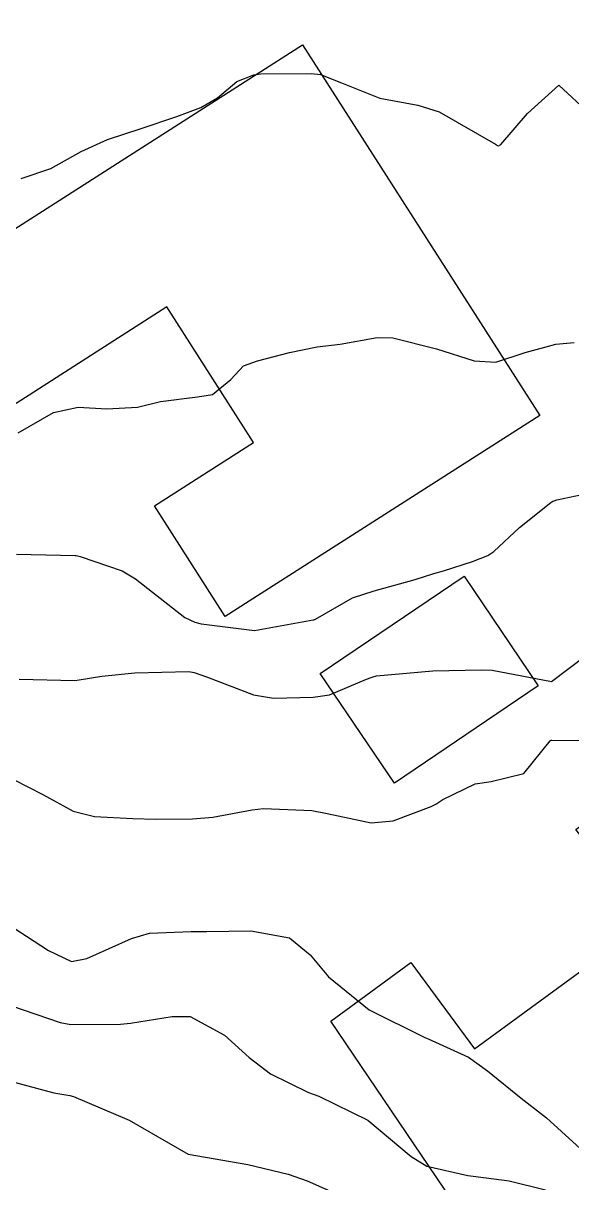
# Model space of a CAD drawing. Header units: metres. Extents: x 298520 to 308411, y 7433745 to 7450750.
# Drawn here: x 301715.21 to 301733.62, y 7442591.59 to 7442630.5 of the extents above; entities that cross this region are included whole.
import ezdxf

# ---------------------------------------------------------------- set-up
doc = ezdxf.new("R2010")
doc.units = ezdxf.units.M
doc.header["$LTSCALE"] = 10
doc.linetypes.add('DASHED', pattern=[0.75, 0.5, -0.25])
for name, color, linetype in [('Curvas de Nivel 1m', 11, 'Continuous'), ('Curvas de Nivel 5m', 15, 'Continuous'), ('Edificações', 30, 'Continuous'), ('Vias Secundárias', 230, 'DASHED')]:
    doc.layers.add(name, color=color, linetype=linetype)

msp = doc.modelspace()

# ---------------------------------------------------------------- linework, layer by layer
at = {"layer": 'Curvas de Nivel 1m', "flags": 128}
for points, elevation in [([(301715.15, 7442625.299), (301716.139, 7442625.634), (301717.159, 7442626.202), (301718.046, 7442626.597), (301719.167, 7442626.974), (301720.368, 7442627.371), (301721.174, 7442627.676), (301721.728, 7442628.003), (301722.385, 7442628.548), (301722.953, 7442628.776), (301723.187, 7442628.805), (301724.88, 7442628.822), (301725.187, 7442628.787), (301725.89, 7442628.503), (301727.178, 7442627.989), (301728.455, 7442627.75), (301729.174, 7442627.534), (301731.057, 7442626.441), (301731.122, 7442626.4), (301731.162, 7442626.393), (301731.234, 7442626.439), (301732.13, 7442627.473), (301733.183, 7442628.42), (301734.229, 7442627.46)], 699), ([(301714.994, 7442612.689), (301716.958, 7442612.646), (301716.993, 7442612.643), (301717.123, 7442612.608), (301718.53, 7442612.129), (301718.986, 7442611.863), (301720.641, 7442610.563), (301720.971, 7442610.408), (301721.182, 7442610.346), (301722.969, 7442610.122), (301724.944, 7442610.482), (301724.973, 7442610.486), (301724.99, 7442610.493), (301725.024, 7442610.509), (301726.258, 7442611.219), (301726.983, 7442611.454), (301728.36, 7442611.843), (301728.989, 7442612.035), (301729.313, 7442612.134), (301730.29, 7442612.447), (301730.799, 7442612.639), (301730.998, 7442612.781), (301731.86, 7442613.582), (301732.92, 7442614.421), (301732.982, 7442614.461), (301733.023, 7442614.478), (301733.112, 7442614.506), (301735.028, 7442614.917)], 701), ([(301715.081, 7442608.499), (301716.951, 7442608.452), (301717.091, 7442608.468), (301717.851, 7442608.597), (301718.954, 7442608.707), (301720.766, 7442608.751), (301720.954, 7442608.714), (301721.394, 7442608.556), (301722.944, 7442607.969), (301723.612, 7442607.861), (301724.944, 7442607.895), (301725.486, 7442607.963), (301726.727, 7442608.492), (301726.891, 7442608.554), (301726.954, 7442608.574), (301727.071, 7442608.605), (301728.956, 7442608.772), (301730.581, 7442608.811), (301730.948, 7442608.799), (301732.943, 7442608.42), (301734.083, 7442609.276)], 702), ([(301714.908, 7442605.119), (301715.869, 7442604.62), (301716.895, 7442604.064), (301717.606, 7442603.885), (301718.891, 7442603.818), (301719.669, 7442603.794), (301720.892, 7442603.807), (301721.579, 7442603.867), (301722.897, 7442604.113), (301723.281, 7442604.151), (301724.897, 7442604.084), (301725.413, 7442603.987), (301726.891, 7442603.678), (301727.628, 7442603.742), (301728.899, 7442604.218), (301729.059, 7442604.3), (301729.292, 7442604.456), (301730.376, 7442604.977), (301730.909, 7442605.062), (301732.008, 7442605.333), (301732.892, 7442606.42), (301732.906, 7442606.437), (301732.923, 7442606.442), (301732.947, 7442606.443), (301734.923, 7442606.423)], 703), ([(301714.848, 7442600.186), (301716.068, 7442599.39), (301716.837, 7442599.019), (301717.351, 7442599.116), (301718.845, 7442599.792), (301719.447, 7442599.973), (301720.848, 7442600.032), (301721.376, 7442600.026), (301722.848, 7442600.053), (301724.143, 7442599.818), (301724.84, 7442599.246), (301725.451, 7442598.504), (301726.817, 7442597.397), (301728.693, 7442596.471), (301728.802, 7442596.427), (301730.153, 7442595.806), (301730.792, 7442595.355), (301731.925, 7442594.429), (301732.773, 7442593.773), (301734.283, 7442592.397)], 704), ([(301714.787, 7442595.001), (301716.241, 7442594.615), (301716.782, 7442594.524), (301716.897, 7442594.492), (301718.77, 7442593.701), (301720.753, 7442592.56), (301722.75, 7442592.207), (301724.107, 7442591.88), (301724.744, 7442591.658), (301726.227, 7442591.006)], 706)]:
    msp.add_lwpolyline(points, dxfattribs=dict(at, elevation=elevation))
at = {"layer": 'Curvas de Nivel 5m', "flags": 128}
for points, elevation in [([(301715.044, 7442616.761), (301716.226, 7442617.443), (301717.053, 7442617.62), (301718.022, 7442617.565), (301719.053, 7442617.618), (301719.822, 7442617.806), (301721.057, 7442617.966), (301721.565, 7442618.048), (301722.183, 7442618.549), (301722.609, 7442619.005), (301723.072, 7442619.175), (301724.15, 7442619.451), (301725.08, 7442619.646), (301725.85, 7442619.734), (301727.085, 7442619.955), (301727.616, 7442619.951), (301729.08, 7442619.574), (301730.342, 7442619.18), (301731.073, 7442619.134), (301732.056, 7442619.453), (301733.083, 7442619.737), (301733.7, 7442619.794)], 700), ([(301714.817, 7442597.537), (301716.451, 7442596.971), (301716.807, 7442596.904), (301718.476, 7442596.917), (301718.809, 7442596.956), (301720.207, 7442597.171), (301720.812, 7442597.174), (301721.963, 7442596.548), (301722.796, 7442595.803), (301723.509, 7442595.248), (301724.784, 7442594.625), (301725.132, 7442594.507), (301726.771, 7442593.7), (301728.227, 7442592.475), (301728.75, 7442592.149), (301730.132, 7442591.835), (301730.746, 7442591.762), (301731.521, 7442591.656), (301732.742, 7442591.355)], 705)]:
    msp.add_lwpolyline(points, dxfattribs=dict(at, elevation=elevation))
at = {"layer": 'Edificações'}
for points in [[(301712.41, 7442621.989), (301724.588, 7442629.778), (301732.544, 7442617.338), (301721.995, 7442610.591), (301719.617, 7442614.31), (301722.939, 7442616.435), (301720.032, 7442620.982), (301714.977, 7442617.749)], [(301725.176, 7442608.689), (301730.003, 7442611.95), (301732.493, 7442608.265), (301727.666, 7442605.004)], [(301725.531, 7442597.014), (301728.219, 7442598.991), (301730.352, 7442596.091), (301736.219, 7442600.374), (301733.754, 7442603.449), (301738.29, 7442606.805), (301740.687, 7442603.566), (301741.676, 7442604.298), (301744.226, 7442601.08), (301743.59, 7442600.575), (301747.707, 7442595.379), (301748.323, 7442595.868), (301750.713, 7442592.852), (301740.013, 7442584.715), (301738.222, 7442587.071), (301741.374, 7442589.468), (301738.959, 7442593.514), (301731.619, 7442588.027)]]:
    msp.add_lwpolyline(points, close=True, dxfattribs=at)
at = {"layer": 'Vias Secundárias'}
msp.add_lwpolyline([(301465.55, 7442973.319, 0), (301478.59, 7442967.28, -0.011668)], format="xyb", dxfattribs=at)

doc.saveas('drawing.dxf')
